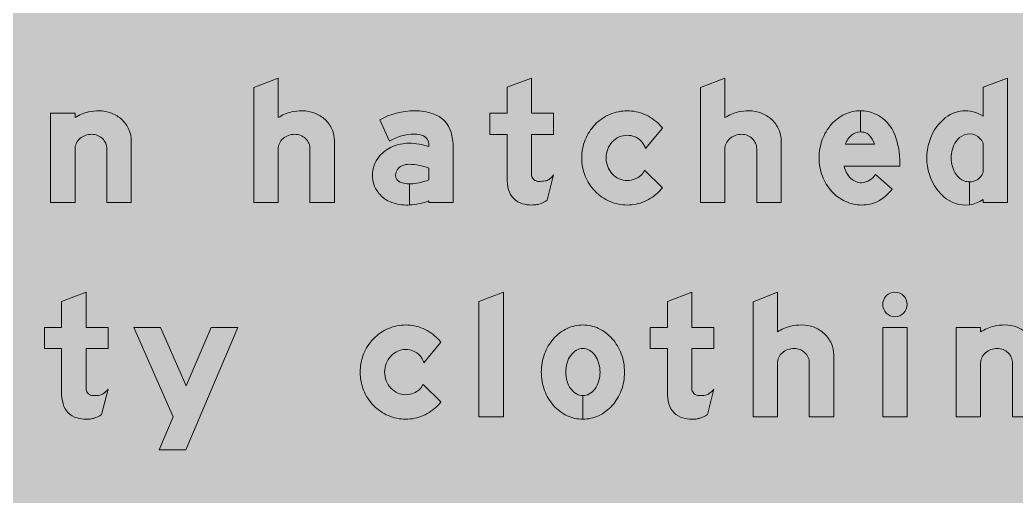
# Model space of a CAD drawing. Header units: millimetres. Extents: x 1969 to 2074, y 2991 to 3097.
# Drawn here: x 2010.91 to 2035.32, y 3004.66 to 3016.33 of the extents above; entities that cross this region are included whole.
import ezdxf

# ---------------------------------------------------------------- set-up
doc = ezdxf.new("R2010")
doc.units = ezdxf.units.MM
doc.layers.add('DIM', color=1, linetype='Continuous')
doc.layers.add('GSCOLORFILL', color=7, linetype='Continuous', lineweight=0)
doc.layers.add('GSOUTLINE', color=7, linetype='Continuous', lineweight=0)
doc.layers.get('GSOUTLINE').off()

# ---------------------------------------------------------------- blocks, each defined once
blk = doc.blocks.new('*U400')
at = {"layer": 'GSCOLORFILL', "true_color": 0xf5f5f5, "transparency": 33554687}
blk.add_hatch(color=7, dxfattribs=at).paths.add_polyline_path([(-950.000000000005, -1000), (950.0000000000041, -1000, 0.414213562373095), (1050.000000000004, -900), (1050.000000000004, 900, 0.414213562373095), (950.0000000000041, 1000), (-950.000000000005, 1000, 0.414213562373095), (-1050.000000000005, 900), (-1050.000000000005, -900.0000000000005, 0.414213562373095)])
blk = doc.blocks.new('*U95')
at = {"layer": 'GSCOLORFILL', "linetype": 'Continuous'}
h = blk.add_hatch(color=0, dxfattribs=at)
edge = h.paths.add_edge_path()
edge.add_line((92, 0), (132, 0))
edge.add_line((132, 0), (132, 100.8830320548367))
edge.add_arc((86.07534682756113, 100.8830320548367), 45.92465317243887, 0, 23.93171822373219)
edge.add_arc((82.82425516028829, 99.44019281717665), 49.48153131130479, 23.9317182237323, 46.97501240943514)
edge.add_arc((80.730439071099, 97.19681228199994), 52.55021540077338, 46.97501240943514, 68.86358468613743)
edge.add_arc((79.37453284269009, 93.68953779756492), 56.31046220243508, 68.86358468613724, 90)
edge.add_arc((79.37453284269016, 69.99478146240604), 80.00521853759396, 90.00000000000006, 102.6042796135857)
edge.add_arc((78.69265252470947, 78.028513876337), 72.02451076747664, 103.4695365311017, 122.4942570075609)
edge.add_line((40, 138.7772487758923), (40, 146))
edge.add_line((40, 146), (0, 146))
edge.add_line((0, 146), (0, 0))
edge.add_line((0, 0), (40, 0))
edge.add_line((40, 0), (40, 87.71753286589909))
edge.add_arc((60.83417894850335, 87.71753286589907), 20.83417894850335, 154.5282720028093, 180, ccw=False)
edge.add_arc((64.03048830144326, 86.19490705822675), 24.37462847220524, 131.0076349936261, 154.5282720028095, ccw=False)
edge.add_arc((66.09710507856303, 83.81817613339857), 27.52419269484106, 109.80736038530819, 131.0076349936261, ccw=False)
edge.add_arc((67.43949500252651, 80.09104704004271), 31.48569518587881, 89.99999999999989, 109.80736038530819, ccw=False)
edge.add_arc((67.43949500252654, 86.30962031839455), 25.26712190752697, 68.08082655396481, 90, ccw=False)
edge.add_arc((67.71532962649242, 86.9951175565081), 24.52820973193388, 45.82979570204179, 68.0808265539651, ccw=False)
edge.add_arc((68.14207601105291, 87.43440733147506), 23.91576546252974, 23.092845889367595, 45.82979570204168, ccw=False)
edge.add_arc((68.80608426861333, 87.7175328658991), 23.19391573138667, 0, 23.092845889368277, ccw=False)
edge.add_line((92, 87.7175328658991), (92, 0))
at = {"layer": 'GSCOLORFILL', "color": 0}
blk.add_lwpolyline([(92, 0), (132, 0), (132, 100.8830320548367, 0.1048030179721755), (128.0518361595565, 119.5122594239381, 0.1008855307406956), (116.5863575327339, 135.6139731601839, 0.09579836817007248), (99.67950495013713, 146.2116879931507, 0.09248737428302214), (79.37453284269009, 150, 0.05505205982243612), (61.91610325133973, 148.0719114650645, 0.0832022013956986), (40, 138.7772487758923), (40, 146), (0, 146), (0, 0), (40, 0), (40, 87.71753286589909, -0.1116012735434615), (42.02513207801013, 96.67759805996153, -0.102989975481698), (48.03684201390564, 104.5885415981205, -0.09276840372104511), (56.77029056251172, 109.7139617844638, -0.08664174293623028), (67.43949500252654, 111.5767422259215, -0.09593311806680128), (76.87166745856348, 109.7502169884754, -0.09739464939670303), (84.80639463560613, 104.5885415981205, -0.09953542793436854), (90.14148262972458, 96.81470296034922, -0.1011039461656413), (92, 87.7175328658991)], format="xyb", close=True, dxfattribs=at)
blk = doc.blocks.new('*U97')
at = {"layer": 'GSCOLORFILL', "linetype": 'Continuous'}
h = blk.add_hatch(color=0, dxfattribs=at)
edge = h.paths.add_edge_path()
edge.add_arc((82.82425516028829, 99.44019281717665), 49.48153131130479, 23.9317182237323, 46.97501240943514)
edge.add_arc((80.730439071099, 97.19681228199994), 52.55021540077338, 46.97501240943514, 68.86358468613743)
edge.add_arc((79.37453284269009, 93.68953779756492), 56.31046220243508, 68.86358468613724, 90)
edge.add_arc((79.37453284269013, 69.99478146240578), 80.00521853759422, 90.00000000000004, 102.6042796135857)
edge.add_arc((78.69265252470949, 78.02851387633709), 72.02451076747657, 103.4695365311018, 122.494257007561)
edge.add_line((40, 138.7772487758923), (40, 203.5))
edge.add_line((40, 203.5), (0, 188.061048935149))
edge.add_line((0, 188.061048935149), (0, 0))
edge.add_line((0, 0), (40, 0))
edge.add_line((40, 0), (40, 87.71753286589909))
edge.add_arc((60.83417894850335, 87.71753286589906), 20.83417894850335, 154.5282720028093, 179.9999999999999, ccw=False)
edge.add_arc((64.03048830144324, 86.19490705822675), 24.37462847220523, 131.0076349936261, 154.5282720028095, ccw=False)
edge.add_arc((66.09710507856305, 83.81817613339857), 27.52419269484106, 109.80736038530819, 131.0076349936261, ccw=False)
edge.add_arc((67.43949500252651, 80.09104704004268), 31.48569518587884, 89.99999999999989, 109.8073603853081, ccw=False)
edge.add_arc((67.43949500252654, 86.30962031839455), 25.26712190752697, 68.08082655396481, 90, ccw=False)
edge.add_arc((67.71532962649242, 86.9951175565081), 24.52820973193388, 45.82979570204179, 68.0808265539651, ccw=False)
edge.add_arc((68.14207601105291, 87.43440733147506), 23.91576546252974, 23.092845889367595, 45.82979570204168, ccw=False)
edge.add_arc((68.80608426861333, 87.7175328658991), 23.19391573138667, 0, 23.092845889368277, ccw=False)
edge.add_line((92, 87.7175328658991), (92, 0))
edge.add_line((92, 0), (132, 0))
edge.add_line((132, 0), (132, 100.8830320548367))
edge.add_arc((86.07534682756113, 100.8830320548367), 45.92465317243887, 0, 23.93171822373219)
at = {"layer": 'GSCOLORFILL', "color": 0}
blk.add_lwpolyline([(128.0518361595565, 119.5122594239381, 0.1008855307406956), (116.5863575327339, 135.6139731601839, 0.09579836817007248), (99.67950495013713, 146.2116879931507, 0.09248737428302214), (79.37453284269009, 150, 0.05505205982243612), (61.91610325133968, 148.0719114650645, 0.08320220139569849), (40, 138.7772487758923), (40, 203.5), (0, 188.061048935149), (0, 0), (40, 0), (40, 87.71753286589909, -0.1116012735434615), (42.02513207801013, 96.67759805996153, -0.1029899754816981), (48.03684201390564, 104.5885415981205, -0.0927684037210451), (56.77029056251172, 109.7139617844638, -0.0866417429362302), (67.43949500252654, 111.5767422259215, -0.09593311806680133), (76.87166745856348, 109.7502169884754, -0.09739464939670305), (84.80639463560613, 104.5885415981205, -0.09953542793436852), (90.14148262972458, 96.81470296034922, -0.1011039461656413), (92, 87.7175328658991), (92, 0), (132, 0), (132, 100.8830320548367, 0.1048030179721755)], format="xyb", close=True, dxfattribs=at)
blk = doc.blocks.new('*U98')
at = {"layer": 'GSCOLORFILL', "linetype": 'Continuous'}
blk.add_hatch(color=0, dxfattribs=at).paths.add_polyline_path([(91.99999999999989, 95.44033577145203), (91.99999999999989, 91.75569963669679, 0.08100507043754805), (59.91953844420409, 96.98738914505502, 0.1014742160753828), (32.92684469106193, 91.45226904517564, 0.1197283995981818), (11.16861765178227, 75.33308504889472, 0.1754854121989099), (0, 44.49098118164371, 0.162185951185596), (9.198205530711505, 16.87991725761773, 0.09962377950152626), (24.24940108183667, 3.435786395090417, 0.1178281433564822), (55.36485303884586, -4.000000000000028, 0.01259221290035344), (60.50437854736413, -3.870543474057882), (60.50437854736418, 30.44590424709844, -0.09643868278043381), (45.49812347970108, 33.36744272502021, -0.3055685730968929), (38, 44.49098118164358, -0.01000308247268235), (38.01449229959674, 45.21530038588774, -0.2881603305628229), (48.24719211376062, 60.13617985242543, -0.1118126494378583), (60.80315011960487, 62.49690242181767, -0.08137338335513948), (92, 56.34782538492402), (92, 36.91597781560395, -0.0720389147267735), (66.20162791964776, 30.85371626019864, -0.03568194688239786), (60.51437854736417, 30.44590549709844), (60.51437854736406, -3.870038894188326, 0.07931235260569526), (92, 2.799999999999983), (92, 0), (132, 0), (132, 90.24413145539907, 0.07131460927379192), (128.4502155484503, 115.0057552505379, 0.247093300969659), (99.29227802593027, 145.1204166717226, 0.07943033779107565), (68.76995305164318, 150.0000000000001, 0.130157360885894), (12.03366872579696, 134.9761925316005), (28.09152440947727, 100.3138559626782, -0.1407932063417405), (68.76995305164307, 112.0000000000001, -0.127608200101516), (83.66512167935822, 108.8781984363012, -0.2849461240288968)])
at = {"layer": 'GSCOLORFILL', "color": 0}
blk.add_lwpolyline([(55.3648530388453, -4.000000000000014, 0.01259221290035482), (60.50437854736413, -3.870543474057854), (60.50437854736418, 30.44590424709844, -0.09643868278043409), (45.49812347970104, 33.36744272502022, -0.3055685730968945), (38, 44.49098118164369, -0.0100030824726959), (38.01449229959678, 45.21530038588883, -0.2881603305628071), (48.24719211376072, 60.13617985242547, -0.1084920170889828), (60.42376644223515, 62.50839828890307, -0.08234480440022278), (92, 56.34782538492404), (92, 36.91597781560394, -0.0720389147267738), (66.20162791964765, 30.8537162601986, -0.03568194688239714), (60.51437854736417, 30.44590549709845), (60.51437854736406, -3.870038894188326, 0.07931235260569527), (92, 2.799999999999986), (92, 0), (132, 0), (132, 90.24413145539917, 0.0713146092737911), (128.4502155484504, 115.0057552505377, 0.2470933009696595), (99.29227802593039, 145.1204166717225, 0.07943033779107607), (68.76995305164314, 150.0000000000001, 0.1301573608858939), (12.03366872579696, 134.9761925316005), (28.09152440947727, 100.3138559626782, -0.1407932063417409), (68.7699530516432, 112.0000000000001, -0.1276082001015154), (83.66512167935826, 108.8781984363012, -0.2849461240288967), (91.99999999999989, 95.44033577145198), (91.99999999999989, 91.7556996366968, 0.0810050704375488), (59.91953844420379, 96.98738914505503, 0.1014742160753588), (32.92684469106766, 91.45226904517807, 0.1197283995982114), (11.16861765178197, 75.33308504889436, 0.1754854121989074), (0, 44.49098118164371, 0.1621859511855917), (9.19820553071105, 16.87991725761833, 0.0996237795015298), (24.24940108183662, 3.435786395090425, 0.1178281433564803)], format="xyb", close=True, dxfattribs=at)
blk = doc.blocks.new('*U99')
at = {"layer": 'GSCOLORFILL', "linetype": 'Continuous'}
h = blk.add_hatch(color=0, dxfattribs=at)
edge = h.paths.add_edge_path()
edge.add_line((68, 52.99999999999999), (68, 111.5))
edge.add_line((68, 111.5), (104, 111.5))
edge.add_line((104, 111.5), (104, 146))
edge.add_line((104, 146), (68, 146))
edge.add_line((68, 146), (68, 203.5))
edge.add_line((68, 203.5), (28, 188.3275862068966))
edge.add_line((28, 188.3275862068966), (28, 146))
edge.add_line((28, 146), (0, 146))
edge.add_line((0, 146), (0, 111.5))
edge.add_line((0, 111.5), (28, 111.5))
edge.add_line((28, 111.5), (28, 40.91222565779496))
edge.add_arc((105.6119728999063, 40.91222565779493), 77.61197289990635, 180, 194.8912891711784)
edge.add_arc((62.01507835894704, 29.31908607844212), 32.50000000000001, 194.8912891711785, 254.4117455588816)
edge.add_arc((67.99911414585435, 50.76846925067384), 54.76846925067381, 254.4117455588815, 269.9999999999999)
edge.add_arc((67.99911414585436, 74.87738403534384), 78.87738403534381, 269.9999999999999, 273.6750444684201)
edge.add_arc((70.97179565274702, 28.59536901200752), 32.50000000000014, 273.67504446842, 286.3959137774562)
edge.add_arc((66.71438502593762, 43.06461917661871), 47.58259744113641, 286.3959137774563, 304.2199766953885)
edge.add_line((93.47349185111375, 3.71930457419046), (104, 45.1230310198386))
edge.add_arc((77.67322203170404, 64.75520438853695), 32.84085061886464, 305.21886260935764, 323.28769341919633, ccw=False)
edge.add_arc((87.96206379437113, 50.18003077079084), 14.99999999999994, 279.6926749307471, 305.2188626093572, ccw=False)
edge.add_arc((79.85242513620081, 97.65991957089153), 63.16747948186632, 269.99999999999966, 279.6926749307471, ccw=False)
edge.add_arc((79.85242513620055, 46.53467689908869), 12.04223681006348, 227.9583906473345, 269.9999999999998, ccw=False)
edge.add_arc((79.48930534835361, 46.13198001821947), 11.50000000000001, 189.7433781117018, 227.9583906473347, ccw=False)
edge.add_arc((318.3927246100371, 53.0000000000004), 250.3927246100371, 180.0000000000001, 182.0173209917217, ccw=False)
at = {"layer": 'GSCOLORFILL', "color": 0}
blk.add_lwpolyline([(68, 52.99999999999999), (68, 111.5), (104, 111.5), (104, 146), (68, 146), (68, 203.5), (28, 188.3275862068966), (28, 146), (0, 146), (0, 111.5), (28, 111.5), (28, 40.91222565779496, 0.06506709937490147), (30.6065856351868, 20.96704532054943, 0.2657078142419267), (53.28160140167478, -1.985488351452229, 0.06812167302049194), (67.99911414585432, -3.999999999999972, 0.01603678109164125), (73.0549694018394, -3.837798997471623, 0.05556233446018888), (80.14566944413548, -2.582989502508358, 0.07792932807971858), (93.47349185111375, 3.71930457419046), (104, 45.1230310198386, -0.07900390527946087), (96.61258330922055, 37.92570450929414, -0.1118418647005845), (90.48751418498892, 35.39415574343697, -0.04231750593531342), (79.85242513620051, 34.49244008902522, -0.1855268428217181), (71.78809900688339, 37.59140504424383, -0.1683072020374533), (68.15518566276643, 44.18577063770942, -0.008802450680383007)], format="xyb", close=True, dxfattribs=at)
blk = doc.blocks.new('*U100')
at = {"layer": 'GSCOLORFILL', "linetype": 'Continuous'}
h = blk.add_hatch(color=0, dxfattribs=at)
edge = h.paths.add_edge_path()
edge.add_arc((74.39842670835138, 67.94425812326142), 71.9442581232614, 246.7952911568045, 270)
edge.add_arc((74.39842670835141, 67.94425812326111), 71.9442581232611, 270, 293.2047088431955)
edge.add_arc((73.34552743470468, 70.40029870193348), 74.6164729732556, 293.2047088431953, 315.9844521129027)
edge.add_arc((71.71142288721677, 71.97919230466164), 76.88874115303908, 315.9844521129027, 321.6376540076017)
edge.add_line((132, 24.25953193479904), (102.8356807511736, 52.79411722431384))
edge.add_arc((78.58940958848643, 63.95626867113757), 26.6922327694104, 289.3607422945651, 335.28027874857236, ccw=False)
edge.add_arc((74.39842670835078, 68.04095367498329), 32.04095367498329, 270, 294.01492164138637, ccw=False)
edge.add_arc((74.3984267083511, 68.04095367498184), 32.04095367498184, 245.9850783586131, 269.9999999999994, ccw=False)
edge.add_arc((75.47025379652406, 70.44663041745966), 34.67460017674323, 222.9132137607023, 245.9850783586127, ccw=False)
edge.add_arc((77.13712080100922, 71.99629534952314), 36.95054108377677, 201.0611490255526, 222.9132137607023, ccw=False)
edge.add_arc((79.74354300202111, 73), 39.74354300202111, 179.9999999999996, 201.0611490255528, ccw=False)
edge.add_arc((79.74354300202017, 72.99999999999993), 39.74354300202017, 158.9388509744457, 179.9999999999995, ccw=False)
edge.add_arc((77.1371208010085, 74.00370465047746), 36.95054108377581, 137.0867862392966, 158.9388509744469, ccw=False)
edge.add_arc((75.4702537965239, 75.55336958254045), 34.67460017674301, 114.01492164138611, 137.0867862392965, ccw=False)
edge.add_arc((74.39842670835114, 77.95904632501865), 32.04095367498135, 89.99999999999949, 114.0149216413862, ccw=False)
edge.add_arc((74.39842670835168, 77.95904632501848), 32.04095367498152, 68.213946170324, 90.00000000000051, ccw=False)
edge.add_arc((75.2353722319962, 79.54549613712138), 30.25777501331029, 16.64454261047598, 68.57064340855561, ccw=False)
edge.add_line((104.225352112676, 88.2123303500209), (132, 121.7404680652009))
edge.add_arc((71.7114228872158, 74.02080769533802), 76.88874115303999, 38.36234599239801, 44.01554788709704)
edge.add_arc((73.3455274347047, 75.59970129806655), 74.61647297325553, 44.01554788709731, 66.79529115680464)
edge.add_arc((74.39842670835141, 78.05574187673945), 71.94425812326055, 66.79529115680423, 89.99999999999997)
edge.add_arc((74.39842670835135, 78.05574187673885), 71.94425812326115, 89.99999999999993, 113.2047088431955)
edge.add_arc((75.45132598199858, 75.5997012980661), 74.61647297325621, 113.2047088431955, 135.9844521129026)
edge.add_arc((77.0854305294824, 74.02080769534196), 76.88874115303395, 135.9844521129026, 158.1877907261089)
edge.add_arc((79.63605542386927, 73), 79.63605542386927, 158.1877907261088, 180)
edge.add_arc((79.63605542386944, 72.99999999999991), 79.63605542386944, 179.9999999999999, 201.812209273891)
edge.add_arc((77.08543052948258, 71.97919230465828), 76.88874115303425, 201.8122092738912, 224.0155478870973)
edge.add_arc((75.45132598199851, 70.40029870193383), 74.6164729732561, 224.0155478870973, 246.7952911568045)
at = {"layer": 'GSCOLORFILL', "color": 0}
blk.add_lwpolyline([(46.05113377971202, 1.820077519458266, 0.1015970540555592), (74.3984267083514, -3.999999999999986, 0.1015970540555594), (102.7457196369907, 1.820077519458266, 0.09972400303016617), (127.0060587434371, 18.55277784863583, 0.02467175061756016), (132, 24.25953193479904), (102.8356807511736, 52.79411722431384, -0.2030867045242404), (87.4382792689608, 38.77348098600692, -0.1051700629001875), (74.39842670835077, 36, -0.1051700629001875), (61.35857414774136, 38.77348098600693, -0.1010114630611207), (50.07506592072735, 46.83704909609799, -0.0956376145263361), (42.65497097108789, 58.71759701381524, -0.0921561639938165), (40, 73.00000000000031, -0.09215616399381873), (42.6549709710882, 87.28240298618533, -0.09563761452633868), (50.07506592072784, 99.16295090390248, -0.1010114630611211), (61.35857414774199, 107.2265190139933, -0.1051700629001887), (74.3984267083514, 110, -0.09534696116052017), (86.2901647294521, 107.7115131007301, -0.2305285838817899), (104.225352112676, 88.2123303500209), (132, 121.7404680652009, 0.02467175061756002), (127.0060587434371, 127.4472221513641, 0.09972400303016603), (102.7457196369908, 144.1799224805417, 0.1015970540555602), (74.39842670835145, 150, 0.1015970540555593), (46.05113377971213, 144.1799224805418, 0.09972400303016526), (21.79079467326582, 127.4472221513642, 0.09718458305680867), (5.701410373911017, 102.5900250897201, 0.0954621245810243), (0, 73.00000000000004, 0.09546212458102418), (5.70141037391096, 43.40997491027998, 0.09718458305680822), (21.79079467326576, 18.55277784863583, 0.09972400303016526)], format="xyb", close=True, dxfattribs=at)
blk = doc.blocks.new('*U101')
at = {"layer": 'GSCOLORFILL', "linetype": 'Continuous'}
h = blk.add_hatch(color=0, dxfattribs=at)
edge = h.paths.add_edge_path()
edge.add_arc((82.82425516028829, 99.44019281717665), 49.48153131130479, 23.9317182237323, 46.97501240943514)
edge.add_arc((80.730439071099, 97.19681228199994), 52.55021540077338, 46.97501240943514, 68.86358468613743)
edge.add_arc((79.37453284269009, 93.68953779756492), 56.31046220243508, 68.86358468613724, 90)
edge.add_arc((79.37453284269013, 69.99478146240578), 80.00521853759422, 90.00000000000004, 102.6042796135857)
edge.add_arc((78.69265252470949, 78.02851387633709), 72.02451076747657, 103.4695365311018, 122.494257007561)
edge.add_line((40, 138.7772487758923), (40, 203.5))
edge.add_line((40, 203.5), (0, 188.061048935149))
edge.add_line((0, 188.061048935149), (0, 0))
edge.add_line((0, 0), (40, 0))
edge.add_line((40, 0), (40, 87.71753286589909))
edge.add_arc((60.83417894850335, 87.71753286589906), 20.83417894850335, 154.5282720028093, 179.9999999999999, ccw=False)
edge.add_arc((64.03048830144324, 86.19490705822675), 24.37462847220523, 131.0076349936261, 154.5282720028095, ccw=False)
edge.add_arc((66.09710507856305, 83.81817613339857), 27.52419269484106, 109.80736038530819, 131.0076349936261, ccw=False)
edge.add_arc((67.43949500252651, 80.09104704004268), 31.48569518587884, 89.99999999999989, 109.8073603853081, ccw=False)
edge.add_arc((67.43949500252654, 86.30962031839455), 25.26712190752697, 68.08082655396481, 90, ccw=False)
edge.add_arc((67.71532962649242, 86.9951175565081), 24.52820973193388, 45.82979570204179, 68.0808265539651, ccw=False)
edge.add_arc((68.14207601105291, 87.43440733147506), 23.91576546252974, 23.092845889367595, 45.82979570204168, ccw=False)
edge.add_arc((68.80608426861333, 87.7175328658991), 23.19391573138667, 0, 23.092845889368277, ccw=False)
edge.add_line((92, 87.7175328658991), (92, 0))
edge.add_line((92, 0), (132, 0))
edge.add_line((132, 0), (132, 100.8830320548367))
edge.add_arc((86.07534682756113, 100.8830320548367), 45.92465317243887, 0, 23.93171822373219)
at = {"layer": 'GSCOLORFILL', "color": 0}
blk.add_lwpolyline([(128.0518361595565, 119.5122594239381, 0.1008855307406956), (116.5863575327339, 135.6139731601839, 0.09579836817007248), (99.67950495013713, 146.2116879931507, 0.09248737428302214), (79.37453284269009, 150, 0.05505205982243612), (61.91610325133968, 148.0719114650645, 0.08320220139569849), (40, 138.7772487758923), (40, 203.5), (0, 188.061048935149), (0, 0), (40, 0), (40, 87.71753286589909, -0.1116012735434615), (42.02513207801013, 96.67759805996153, -0.1029899754816981), (48.03684201390564, 104.5885415981205, -0.0927684037210451), (56.77029056251172, 109.7139617844638, -0.0866417429362302), (67.43949500252654, 111.5767422259215, -0.09593311806680133), (76.87166745856348, 109.7502169884754, -0.09739464939670305), (84.80639463560613, 104.5885415981205, -0.09953542793436852), (90.14148262972458, 96.81470296034922, -0.1011039461656413), (92, 87.7175328658991), (92, 0), (132, 0), (132, 100.8830320548367, 0.1048030179721755)], format="xyb", close=True, dxfattribs=at)
blk = doc.blocks.new('*U102')
at = {"layer": 'GSCOLORFILL', "linetype": 'Continuous'}
h = blk.add_hatch(color=0, dxfattribs=at)
edge = h.paths.add_edge_path()
edge.add_arc((69.51094197863642, 58.93000642673971), 62.9300064267397, 245.3524198280531, 269.9999999999999, ccw=False)
edge.add_arc((72.63933568098416, 65.74804630435064), 70.43150727187609, 222.073813879283, 245.3524198280533, ccw=False)
edge.add_arc((77.51231266798086, 70.14707514339402), 76.99636518675396, 200.5021246928769, 222.0738138792829, ccw=False)
edge.add_arc((85.14194428798147, 73.00000000000018), 85.14194428798149, 180.0000037301732, 200.5021246928769, ccw=False)
edge.add_arc((87.76867725509986, 72.99998880735697), 87.76867725509987, 160.0694722126277, 179.9999963119301, ccw=False)
edge.add_arc((77.81888288118054, 76.60776129168887), 77.18499026133541, 138.8014776948188, 160.0694722126275, ccw=False)
edge.add_arc((71.47230434682477, 82.1634816811312), 68.75023548491123, 115.32243421330139, 138.8014776948188, ccw=False)
edge.add_arc((67.40488682021514, 90.7594570579587), 59.24052055675507, 90.00000000000011, 115.3224342133012, ccw=False)
edge.add_line((67.4048868202151, 149.9999776147138), (67.40488682021504, 115.5))
edge.add_arc((67.40488682021505, 92.3147617089057), 23.18523829109428, 90.00000000000004, 129.2085956193348)
edge.add_arc((73.06702104089976, 86.30983722453084), 31.42300914462551, 130.2868481129732, 163.077719365007)
edge.add_line((43.00461354202127, 95.45626598523268), (90.38549341939148, 95.45626598523268))
edge.add_arc((52.74761479171672, 83.17935105482259), 39.58955099265591, 18.06555415785629, 43.33061273274367)
edge.add_arc((70.63420727500568, 100.0528755045983), 14.99999999999996, 43.3306127327434, 74.23414554342109)
edge.add_arc((67.40488682021513, 88.6146850335641), 26.88531496643589, 74.23414554342149, 89.97868881919163)
edge.add_line((67.41488682021509, 115.4999981402486), (67.41488682021509, 149.9999767706969))
edge.add_arc((67.40488682021511, 90.75945705795863), 59.24052055675513, 66.24132462757171, 89.99032827881211, ccw=False)
edge.add_arc((65.90311263088859, 88.40713072376718), 61.99999999999999, 19.990107920803098, 65.8469214734098, ccw=False)
edge.add_arc((2.000000000000043, 65.16079346208295), 130, 0, 19.990107920803098, ccw=False)
edge.add_line((132, 65.16079346208295), (132, 59.45626598523268))
edge.add_line((132, 59.45626598523268), (40.72380685113512, 59.45626598523268))
edge.add_arc((79.1502063285293, 67.93769328603152), 39.35127425960962, 192.446693405701, 226.289291064396)
edge.add_arc((69.85773911993658, 58.38709549362954), 26.02674593399157, 226.5475580031422, 269.2365315043568)
edge.add_arc((67.56222244513611, 60.99956596297852), 28.70313368140413, 273.8929323668316, 328.2837947233499)
edge.add_line((91.97890056262634, 45.90997641125676), (119.3616618950978, 21.66751851973623))
edge.add_arc((60.72839463861946, 67.6041252104245), 74.48511168968331, 302.59103158947534, 321.9228496470552, ccw=False)
edge.add_arc((71.2238339754233, 51.18720312719249), 54.99999999999982, 282.4742802128862, 302.59103158947516, ccw=False)
edge.add_arc((69.51094197863644, 58.93000642673961), 62.9300064267396, 269.9999999999999, 282.47428021288624, ccw=False)
at = {"layer": 'GSCOLORFILL', "color": 0}
blk.add_lwpolyline([(69.51094197863631, -3.999999999999993, -0.1079619072312502), (43.2668823086612, 1.733546388479652, -0.1019228298705658), (20.35928353887792, 18.55277784863587, -0.09440319960942407), (5.392958702656699, 43.17970531249913, -0.08969677617579692), (1.70530256582424e-13, 72.99999445693578, -0.08718320545468168), (5.256761353426839, 102.9186191460794, -0.09306643867387995), (19.74243426452929, 127.4472030443272, -0.1028065678962481), (42.06701566231183, 144.3078609652724, -0.1109417910759313), (67.4048868202151, 149.9999776147138), (67.40488682021504, 115.5, 0.1727686174700961), (52.74844151225409, 110.2798357568904, 0.1440615427713923), (43.00461354202127, 95.45626598523268), (90.38549341939148, 95.45626598523268, 0.1106883683500328), (81.54530066298446, 110.3459819880077, 0.1356653380362669), (74.70980871751306, 114.4885768343512, 0.06880680822069957), (67.41488682021509, 115.4999981402486), (67.41488682021509, 149.9999767706969, -0.1039970857664943), (91.27202029761679, 144.9793723604305, -0.2028017523414576), (124.1677153237576, 109.6023205800086, -0.0874451709761443), (132, 65.16079346208295), (132, 59.45626598523268), (40.72380685113512, 59.45626598523268, 0.1487489359934952), (51.95778614312979, 39.49309678132271, 0.1884502669332367), (69.51094197863688, 32.36266013653999, 0.241883257341195), (91.97890056262634, 45.90997641125676), (119.3616618950978, 21.66751851973623, -0.08455159468045045), (100.8489740678881, 4.847683551545018, -0.08800200969828328), (83.10390755337193, -2.514415580091438, -0.05448312901681575)], format="xyb", close=True, dxfattribs=at)
blk = doc.blocks.new('*U103')
at = {"layer": 'GSCOLORFILL', "linetype": 'Continuous'}
h = blk.add_hatch(color=0, dxfattribs=at)
edge = h.paths.add_edge_path()
edge.add_line((92, 96.96907101081622), (92, 49.03092898918378))
edge.add_arc((69.65954803735127, 57.80043331409206), 24.00000000000001, 270.0238732421544, 338.5680439191349, ccw=False)
edge.add_line((69.6695480373512, 33.80043539742547), (69.6695480373512, -3.57318976987704))
edge.add_arc((62.99742505622347, 48.36448062052222), 52.36448062052224, 277.3203537392903, 303.6322088503093)
edge.add_line((92, 4.765289374724155), (92, 0))
edge.add_line((92, 0), (132, 0))
edge.add_line((132, 0), (132, 203.5))
edge.add_line((132, 203.5), (92, 188.7596153846154))
edge.add_line((92, 188.7596153846154), (92, 141.2347106252759))
edge.add_arc((62.99742505622353, 97.6355193794779), 52.36448062052211, 56.36779114969068, 133.0636710014204)
edge.add_arc((68.29529853806523, 87.61571220766096), 63.3720325765252, 130.3765255821875, 144.5892179022557)
edge.add_arc((87.48206437580474, 73), 87.48206437580474, 144.0687898610061, 180)
edge.add_arc((87.48206437580473, 72.99999999999997), 87.48206437580473, 180, 215.9312101389938)
edge.add_arc((68.29529853806545, 58.38428779233926), 63.37203257652553, 215.4107820977443, 229.6234744178125)
edge.add_arc((62.99742505622352, 48.36448062052209), 52.3644806205221, 226.9363289985796, 277.3093222334739)
edge.add_line((69.65954803735121, -3.574473431724336), (69.65954803735121, 33.80043331409206))
edge.add_arc((69.65954803735119, 57.80043331409208), 24.00000000000002, 249.13242741701941, 270.00000000000006, ccw=False)
edge.add_arc((71.08438489733487, 61.53805821801583), 27.99999999999992, 213.8535021597675, 249.1324274170192, ccw=False)
edge.add_arc((86.19322017684695, 71.67298584493244), 46.19323120026412, 178.3538113664249, 213.8535021597676, ccw=False)
edge.add_arc((86.19322017684709, 74.32701415506753), 46.19323120026426, 146.1464978402324, 181.6461886335751, ccw=False)
edge.add_arc((71.08438489733487, 84.46194178198414), 27.99999999999995, 110.86757258298081, 146.1464978402324, ccw=False)
edge.add_arc((69.65954803735126, 88.19956668590795), 24.00000000000001, 21.43195608086512, 110.86757258298081, ccw=False)
at = {"layer": 'GSCOLORFILL', "color": 0}
blk.add_lwpolyline([(92, 96.96907101081622), (92, 49.03092898918378, -0.3083289023896003), (69.6695480373512, 33.80043539742547), (69.6695480373512, -3.57318976987704, 0.1153142115089265), (92, 4.765289374724155), (92, 0), (132, 0), (132, 203.5), (92, 188.7596153846154), (92, 141.2347106252759, 0.3477275210567035), (27.24239900127043, 135.8927663069119, 0.06209419030842189), (16.64590247195287, 124.3356577262212, 0.1580767730378781), (0, 73.00000000000001, 0.1580767730378781), (16.64590247195284, 21.66434227377887, 0.06209419030842189), (27.24239900127046, 10.10723369308803, 0.2234027591822654), (69.65954803735121, -3.574473431724336), (69.65954803735121, 33.80043331409206, -0.09130442022594425), (61.11052687744933, 35.37468389054881, -0.1551608275100343), (47.83137485367672, 45.94006078534746, -0.1561474372907179), (40.01905378314467, 72.99999999999999, -0.1561474372907176), (47.83137485367672, 100.0599392146526, -0.1551608275100339), (61.11052687744933, 110.6253161094512, -0.4113313956635872)], format="xyb", close=True, dxfattribs=at)
blk = doc.blocks.new('*U82')
at = {"layer": 'GSOUTLINE', "color": 28, "true_color": 0x0a0a0a}
for name, p, xscale, yscale, zscale in [('*U97', (712.8000000000002, 3.747419205390901e-15), 0.3, 0.3, 0.3), ('*U99', (828.6000000000003, 3.747419205390901e-15), 0.2999999999999997, 0.2999999999999997, 0.2999999999999997), ('*U101', (931.8000000000002, 3.747419205390901e-15), 0.3, 0.3, 0.3), ('*U103', (1042.8, 3.747419205390901e-15), 0.3, 0.3, 0.3), ('*U95', (613.2000000000002, 2.277843046414077e-15), 0.3, 0.3, 0.3), ('*U98', (771.0000000000002, 3.747419205390901e-15), 0.3, 0.3, 0.3), ('*U100', (873.6000000000004, 3.747419205390901e-15), 0.3, 0.3, 0.3), ('*U102', (990, 3.747419205390901e-15), 0.2999999999999995, 0.2999999999999995, 0.2999999999999995)]:
    blk.add_blockref(name, p, dxfattribs=dict(at, xscale=xscale, yscale=yscale, zscale=zscale))
blk = doc.blocks.new('*U78')
at = {"layer": 'GSOUTLINE'}
blk.add_blockref('*U82', (149, 0), dxfattribs=at)
blk = doc.blocks.new('*U129')
at = {"layer": 'GSCOLORFILL', "linetype": 'Continuous'}
h = blk.add_hatch(color=0, dxfattribs=at)
edge = h.paths.add_edge_path()
edge.add_line((68, 52.99999999999999), (68, 111.5))
edge.add_line((68, 111.5), (104, 111.5))
edge.add_line((104, 111.5), (104, 146))
edge.add_line((104, 146), (68, 146))
edge.add_line((68, 146), (68, 203.5))
edge.add_line((68, 203.5), (28, 188.3275862068966))
edge.add_line((28, 188.3275862068966), (28, 146))
edge.add_line((28, 146), (0, 146))
edge.add_line((0, 146), (0, 111.5))
edge.add_line((0, 111.5), (28, 111.5))
edge.add_line((28, 111.5), (28, 40.91222565779496))
edge.add_arc((105.6119728999063, 40.91222565779493), 77.61197289990635, 180, 194.8912891711784)
edge.add_arc((62.01507835894704, 29.31908607844212), 32.50000000000001, 194.8912891711785, 254.4117455588816)
edge.add_arc((67.99911414585435, 50.76846925067384), 54.76846925067381, 254.4117455588815, 269.9999999999999)
edge.add_arc((67.99911414585436, 74.87738403534384), 78.87738403534381, 269.9999999999999, 273.6750444684201)
edge.add_arc((70.97179565274702, 28.59536901200752), 32.50000000000014, 273.67504446842, 286.3959137774562)
edge.add_arc((66.71438502593762, 43.06461917661871), 47.58259744113641, 286.3959137774563, 304.2199766953885)
edge.add_line((93.47349185111375, 3.71930457419046), (104, 45.1230310198386))
edge.add_arc((77.67322203170404, 64.75520438853695), 32.84085061886464, 305.21886260935764, 323.28769341919633, ccw=False)
edge.add_arc((87.96206379437113, 50.18003077079084), 14.99999999999994, 279.6926749307471, 305.2188626093572, ccw=False)
edge.add_arc((79.85242513620081, 97.65991957089153), 63.16747948186632, 269.99999999999966, 279.6926749307471, ccw=False)
edge.add_arc((79.85242513620055, 46.53467689908869), 12.04223681006348, 227.9583906473345, 269.9999999999998, ccw=False)
edge.add_arc((79.48930534835361, 46.13198001821947), 11.50000000000001, 189.7433781117018, 227.9583906473347, ccw=False)
edge.add_arc((318.3927246100371, 53.0000000000004), 250.3927246100371, 180.0000000000001, 182.0173209917217, ccw=False)
at = {"layer": 'GSCOLORFILL', "color": 0}
blk.add_lwpolyline([(68, 52.99999999999999), (68, 111.5), (104, 111.5), (104, 146), (68, 146), (68, 203.5), (28, 188.3275862068966), (28, 146), (0, 146), (0, 111.5), (28, 111.5), (28, 40.91222565779496, 0.06506709937490147), (30.6065856351868, 20.96704532054943, 0.2657078142419267), (53.28160140167478, -1.985488351452229, 0.06812167302049194), (67.99911414585432, -3.999999999999972, 0.01603678109164125), (73.0549694018394, -3.837798997471623, 0.05556233446018888), (80.14566944413548, -2.582989502508358, 0.07792932807971858), (93.47349185111375, 3.71930457419046), (104, 45.1230310198386, -0.07900390527946087), (96.61258330922055, 37.92570450929414, -0.1118418647005845), (90.48751418498892, 35.39415574343697, -0.04231750593531342), (79.85242513620051, 34.49244008902522, -0.1855268428217181), (71.78809900688339, 37.59140504424383, -0.1683072020374533), (68.15518566276643, 44.18577063770942, -0.008802450680383007)], format="xyb", close=True, dxfattribs=at)
blk = doc.blocks.new('*U130')
at = {"layer": 'GSCOLORFILL', "linetype": 'Continuous'}
blk.add_hatch(color=0, dxfattribs=at).paths.add_polyline_path([(43.7281398157086, 146), (85.93029492603529, 50.45393541232179), (126.5373723757986, 146), (170, 146), (85, -54.00000000000003), (41.53737237579853, -54.00000000000003), (64.48737237579854, 9.200074226387237e-15), (0, 146)])
at = {"layer": 'GSCOLORFILL', "color": 0}
blk.add_lwpolyline([(43.7281398157086, 146), (85.93029492603529, 50.45393541232179), (126.5373723757986, 146), (170, 146), (85, -54.00000000000003), (41.53737237579853, -54.00000000000003), (64.48737237579854, 9.200074226387237e-15), (0, 146)], close=True, dxfattribs=at)
blk = doc.blocks.new('*U132')
at = {"layer": 'GSCOLORFILL', "linetype": 'Continuous'}
h = blk.add_hatch(color=0, dxfattribs=at)
edge = h.paths.add_edge_path()
edge.add_arc((74.39842670835138, 67.94425812326142), 71.9442581232614, 246.7952911568045, 270)
edge.add_arc((74.39842670835141, 67.94425812326111), 71.9442581232611, 270, 293.2047088431955)
edge.add_arc((73.34552743470468, 70.40029870193348), 74.6164729732556, 293.2047088431953, 315.9844521129027)
edge.add_arc((71.71142288721677, 71.97919230466164), 76.88874115303908, 315.9844521129027, 321.6376540076017)
edge.add_line((132, 24.25953193479904), (102.8356807511736, 52.79411722431384))
edge.add_arc((78.58940958848643, 63.95626867113757), 26.6922327694104, 289.3607422945651, 335.28027874857236, ccw=False)
edge.add_arc((74.39842670835078, 68.04095367498329), 32.04095367498329, 270, 294.01492164138637, ccw=False)
edge.add_arc((74.3984267083511, 68.04095367498184), 32.04095367498184, 245.9850783586131, 269.9999999999994, ccw=False)
edge.add_arc((75.47025379652406, 70.44663041745966), 34.67460017674323, 222.9132137607023, 245.9850783586127, ccw=False)
edge.add_arc((77.13712080100922, 71.99629534952314), 36.95054108377677, 201.0611490255526, 222.9132137607023, ccw=False)
edge.add_arc((79.74354300202111, 73), 39.74354300202111, 179.9999999999996, 201.0611490255528, ccw=False)
edge.add_arc((79.74354300202017, 72.99999999999993), 39.74354300202017, 158.9388509744457, 179.9999999999995, ccw=False)
edge.add_arc((77.1371208010085, 74.00370465047746), 36.95054108377581, 137.0867862392966, 158.9388509744469, ccw=False)
edge.add_arc((75.4702537965239, 75.55336958254045), 34.67460017674301, 114.01492164138611, 137.0867862392965, ccw=False)
edge.add_arc((74.39842670835114, 77.95904632501865), 32.04095367498135, 89.99999999999949, 114.0149216413862, ccw=False)
edge.add_arc((74.39842670835168, 77.95904632501848), 32.04095367498152, 68.213946170324, 90.00000000000051, ccw=False)
edge.add_arc((75.2353722319962, 79.54549613712138), 30.25777501331029, 16.64454261047598, 68.57064340855561, ccw=False)
edge.add_line((104.225352112676, 88.2123303500209), (132, 121.7404680652009))
edge.add_arc((71.7114228872158, 74.02080769533802), 76.88874115303999, 38.36234599239801, 44.01554788709704)
edge.add_arc((73.3455274347047, 75.59970129806655), 74.61647297325553, 44.01554788709731, 66.79529115680464)
edge.add_arc((74.39842670835141, 78.05574187673945), 71.94425812326055, 66.79529115680423, 89.99999999999997)
edge.add_arc((74.39842670835135, 78.05574187673885), 71.94425812326115, 89.99999999999993, 113.2047088431955)
edge.add_arc((75.45132598199858, 75.5997012980661), 74.61647297325621, 113.2047088431955, 135.9844521129026)
edge.add_arc((77.0854305294824, 74.02080769534196), 76.88874115303395, 135.9844521129026, 158.1877907261089)
edge.add_arc((79.63605542386927, 73), 79.63605542386927, 158.1877907261088, 180)
edge.add_arc((79.63605542386944, 72.99999999999991), 79.63605542386944, 179.9999999999999, 201.812209273891)
edge.add_arc((77.08543052948258, 71.97919230465828), 76.88874115303425, 201.8122092738912, 224.0155478870973)
edge.add_arc((75.45132598199851, 70.40029870193383), 74.6164729732561, 224.0155478870973, 246.7952911568045)
at = {"layer": 'GSCOLORFILL', "color": 0}
blk.add_lwpolyline([(46.05113377971202, 1.820077519458266, 0.1015970540555592), (74.3984267083514, -3.999999999999986, 0.1015970540555594), (102.7457196369907, 1.820077519458266, 0.09972400303016617), (127.0060587434371, 18.55277784863583, 0.02467175061756016), (132, 24.25953193479904), (102.8356807511736, 52.79411722431384, -0.2030867045242404), (87.4382792689608, 38.77348098600692, -0.1051700629001875), (74.39842670835077, 36, -0.1051700629001875), (61.35857414774136, 38.77348098600693, -0.1010114630611207), (50.07506592072735, 46.83704909609799, -0.0956376145263361), (42.65497097108789, 58.71759701381524, -0.0921561639938165), (40, 73.00000000000031, -0.09215616399381873), (42.6549709710882, 87.28240298618533, -0.09563761452633868), (50.07506592072784, 99.16295090390248, -0.1010114630611211), (61.35857414774199, 107.2265190139933, -0.1051700629001887), (74.3984267083514, 110, -0.09534696116052017), (86.2901647294521, 107.7115131007301, -0.2305285838817899), (104.225352112676, 88.2123303500209), (132, 121.7404680652009, 0.02467175061756002), (127.0060587434371, 127.4472221513641, 0.09972400303016603), (102.7457196369908, 144.1799224805417, 0.1015970540555602), (74.39842670835145, 150, 0.1015970540555593), (46.05113377971213, 144.1799224805418, 0.09972400303016526), (21.79079467326582, 127.4472221513642, 0.09718458305680867), (5.701410373911017, 102.5900250897201, 0.0954621245810243), (0, 73.00000000000004, 0.09546212458102418), (5.70141037391096, 43.40997491027998, 0.09718458305680822), (21.79079467326576, 18.55277784863583, 0.09972400303016526)], format="xyb", close=True, dxfattribs=at)
blk = doc.blocks.new('*U133')
at = {"layer": 'GSCOLORFILL', "linetype": 'Continuous'}
blk.add_hatch(color=0, dxfattribs=at).paths.add_polyline_path([(40, 0), (40, 203.5), (0, 188.3275862068966), (0, 0)])
at = {"layer": 'GSCOLORFILL', "color": 0}
blk.add_lwpolyline([(40, 0), (40, 203.5), (0, 188.3275862068966), (0, 0)], close=True, dxfattribs=at)
blk = doc.blocks.new('*U134')
at = {"layer": 'GSCOLORFILL', "linetype": 'Continuous'}
h = blk.add_hatch(color=0, dxfattribs=at)
edge = h.paths.add_edge_path()
edge.add_arc((67.99999999999999, 89.72883664457302), 60.27116335542698, 64.87173449942168, 90, ccw=False)
edge.add_arc((64.2009016893978, 81.62903460165589), 69.21766776262787, 41.448266645179615, 64.87173449942162, ccw=False)
edge.add_arc((58.27593586708555, 76.39659725208122), 77.12232592176368, 20.09246863402842, 41.44826664517967, ccw=False)
edge.add_arc((48.99051588626324, 72.99999999999991), 87.00948411373676, 1.1368683772161603e-13, 20.09246863402808, ccw=False)
edge.add_arc((48.99051588626409, 73.00000000000011), 87.00948411373591, 339.90753136597175, 359.9999999999999, ccw=False)
edge.add_arc((58.27593586708593, 69.60340274791824), 77.12232592176306, 318.5517333548204, 339.90753136597186, ccw=False)
edge.add_arc((64.20090168939792, 64.370965398344), 69.21766776262774, 295.1282655005783, 318.55173335482044, ccw=False)
edge.add_arc((68.00000000000003, 56.27116335542705), 60.27116335542705, 270.00950633380637, 295.1282655005783, ccw=False)
edge.add_line((68.00999999999993, -3.999999170415876), (68.00999999999993, 34.50000242127832))
edge.add_arc((68, 55.15025015935103), 20.65025015935102, 270.0277458051646, 299.6634012086504)
edge.add_arc((63.11394116214115, 63.72915162328681), 30.52299655004384, 299.6634012086504, 323.9726266148963)
edge.add_arc((55.40525305477216, 69.33547024682802), 40.05476872762745, 323.9726266148962, 343.2352704047485)
edge.add_arc((43.24068658875845, 72.9999999999999), 52.75931341124155, 343.235270404749, 360.0000000000001)
edge.add_arc((43.2406865887586, 73.00000000000003), 52.7593134112414, 359.9999999999999, 376.764729595251)
edge.add_arc((55.40525305477208, 76.66452975317203), 40.05476872762748, 16.7647295952512, 36.02737338510367)
edge.add_arc((63.11394116214135, 82.27084837671342), 30.52299655004354, 36.02737338510353, 60.33659879134957)
edge.add_arc((67.99999999999999, 90.84974984064904), 20.65025015935096, 60.33659879134934, 89.99999999999997)
edge.add_arc((68.00000000000001, 90.84974984064873), 20.65025015935127, 90.00000000000004, 119.6634012086502)
edge.add_arc((72.886058837859, 82.27084837671316), 30.52299655004397, 119.6634012086507, 143.9726266148965)
edge.add_arc((80.59474694522761, 76.66452975317218), 40.05476872762715, 143.9726266148963, 163.2352704047487)
edge.add_arc((92.75931341124138, 73), 52.75931341124138, 163.2352704047489, 180)
edge.add_arc((92.75931341124134, 72.99999999999999), 52.75931341124134, 180, 196.7647295952511)
edge.add_arc((80.59474694522788, 69.3354702468279), 40.05476872762743, 196.7647295952512, 216.0273733851036)
edge.add_arc((72.88605883785885, 63.72915162328677), 30.52299655004382, 216.0273733851036, 240.3365987913494)
edge.add_arc((68, 55.15025015935109), 20.65025015935109, 240.3365987913496, 270)
edge.add_line((68, 34.5), (67.99999999999994, -3.999999999999986))
edge.add_arc((67.99999999999994, 56.27116335542706), 60.27116335542704, 244.87173449942162, 270, ccw=False)
edge.add_arc((71.79909831060229, 64.37096539834434), 69.21766776262814, 221.4482666451796, 244.87173449942162, ccw=False)
edge.add_arc((77.724064132914, 69.60340274791828), 77.12232592176305, 200.0924686340281, 221.4482666451796, ccw=False)
edge.add_arc((87.00948411373618, 73.00000000000006), 87.00948411373618, 180, 200.0924686340281, ccw=False)
edge.add_arc((87.0094841137362, 73), 87.0094841137362, 159.9075313659718, 180, ccw=False)
edge.add_arc((77.72406413291392, 76.39659725208179), 77.12232592176298, 138.5517333548204, 159.9075313659718, ccw=False)
edge.add_arc((71.79909831060222, 81.62903460165569), 69.21766776262808, 115.12826550057841, 138.5517333548203, ccw=False)
edge.add_arc((68, 89.7288366445728), 60.27116335542721, 90, 115.12826550057821, ccw=False)
at = {"layer": 'GSCOLORFILL', "color": 0}
blk.add_lwpolyline([(68, 150, -0.1100842229774427), (93.59391517175465, 144.2959021548017, -0.1025615166109279), (116.0832611206852, 127.4472221513641, -0.09345288578283342), (130.7045520758158, 102.8909119190282, -0.08789523670016074), (136, 72.99999999999997, -0.08789523670016139), (130.7045520758157, 43.10908808097187, -0.09345288578283431), (116.0832611206852, 18.5527778486358, -0.1025615166109281), (93.59391517175465, 1.704097845198248, -0.1100422412956773), (68.00999999999993, -3.999999170415876), (68.00999999999993, 34.50000242127832, 0.1300355272368671), (78.21988546066683, 37.20626027932079, 0.1064685849763634), (87.79898987322332, 45.77638892431793, 0.08424761497446397), (93.7575835476913, 57.78197538225881, 0.07328068524213363), (96, 72.99999999999997, 0.07328068524213363), (93.7575835476913, 88.2180246177411, 0.08424761497446447), (87.79898987322332, 100.2236110756821, 0.1064685849763639), (78.21988546066689, 108.7937397206792, 0.1301586401875905), (68, 111.5, 0.1301586401875884), (57.78011453933311, 108.7937397206792, 0.1064685849763627), (48.20101012677668, 100.2236110756821, 0.08424761497446463), (42.24241645230873, 88.21802461774116, 0.07328068524213407), (40, 72.99999999999996, 0.07328068524213374), (42.24241645230873, 57.78197538225884, 0.08424761497446419), (48.20101012677668, 45.77638892431791, 0.106468584976363), (57.78011453933311, 37.2062602793208, 0.1301586401875896), (68, 34.5), (67.99999999999994, -3.999999999999986, -0.1100842229774427), (42.40608482824527, 1.704097845198291, -0.1025615166109274), (19.91673887931478, 18.55277784863585, -0.09345288578283431), (5.295447924184202, 43.10908808097192, -0.08789523670016117), (0, 73.00000000000004, -0.08789523670016128), (5.295447924184231, 102.8909119190282, -0.09345288578283407), (19.91673887931478, 127.4472221513642, -0.1025615166109277), (42.40608482824535, 144.2959021548018, -0.1100842229774423)], format="xyb", close=True, dxfattribs=at)
blk = doc.blocks.new('*U135')
at = {"layer": 'GSCOLORFILL', "linetype": 'Continuous'}
h = blk.add_hatch(color=0, dxfattribs=at)
edge = h.paths.add_edge_path()
edge.add_line((68, 52.99999999999999), (68, 111.5))
edge.add_line((68, 111.5), (104, 111.5))
edge.add_line((104, 111.5), (104, 146))
edge.add_line((104, 146), (68, 146))
edge.add_line((68, 146), (68, 203.5))
edge.add_line((68, 203.5), (28, 188.3275862068966))
edge.add_line((28, 188.3275862068966), (28, 146))
edge.add_line((28, 146), (0, 146))
edge.add_line((0, 146), (0, 111.5))
edge.add_line((0, 111.5), (28, 111.5))
edge.add_line((28, 111.5), (28, 40.91222565779496))
edge.add_arc((105.6119728999063, 40.91222565779493), 77.61197289990635, 180, 194.8912891711784)
edge.add_arc((62.01507835894704, 29.31908607844212), 32.50000000000001, 194.8912891711785, 254.4117455588816)
edge.add_arc((67.99911414585435, 50.76846925067384), 54.76846925067381, 254.4117455588815, 269.9999999999999)
edge.add_arc((67.99911414585436, 74.87738403534384), 78.87738403534381, 269.9999999999999, 273.6750444684201)
edge.add_arc((70.97179565274702, 28.59536901200752), 32.50000000000014, 273.67504446842, 286.3959137774562)
edge.add_arc((66.71438502593762, 43.06461917661871), 47.58259744113641, 286.3959137774563, 304.2199766953885)
edge.add_line((93.47349185111375, 3.71930457419046), (104, 45.1230310198386))
edge.add_arc((77.67322203170404, 64.75520438853695), 32.84085061886464, 305.21886260935764, 323.28769341919633, ccw=False)
edge.add_arc((87.96206379437113, 50.18003077079084), 14.99999999999994, 279.6926749307471, 305.2188626093572, ccw=False)
edge.add_arc((79.85242513620081, 97.65991957089153), 63.16747948186632, 269.99999999999966, 279.6926749307471, ccw=False)
edge.add_arc((79.85242513620055, 46.53467689908869), 12.04223681006348, 227.9583906473345, 269.9999999999998, ccw=False)
edge.add_arc((79.48930534835361, 46.13198001821947), 11.50000000000001, 189.7433781117018, 227.9583906473347, ccw=False)
edge.add_arc((318.3927246100371, 53.0000000000004), 250.3927246100371, 180.0000000000001, 182.0173209917217, ccw=False)
at = {"layer": 'GSCOLORFILL', "color": 0}
blk.add_lwpolyline([(68, 52.99999999999999), (68, 111.5), (104, 111.5), (104, 146), (68, 146), (68, 203.5), (28, 188.3275862068966), (28, 146), (0, 146), (0, 111.5), (28, 111.5), (28, 40.91222565779496, 0.06506709937490147), (30.6065856351868, 20.96704532054943, 0.2657078142419267), (53.28160140167478, -1.985488351452229, 0.06812167302049194), (67.99911414585432, -3.999999999999972, 0.01603678109164125), (73.0549694018394, -3.837798997471623, 0.05556233446018888), (80.14566944413548, -2.582989502508358, 0.07792932807971858), (93.47349185111375, 3.71930457419046), (104, 45.1230310198386, -0.07900390527946087), (96.61258330922055, 37.92570450929414, -0.1118418647005845), (90.48751418498892, 35.39415574343697, -0.04231750593531342), (79.85242513620051, 34.49244008902522, -0.1855268428217181), (71.78809900688339, 37.59140504424383, -0.1683072020374533), (68.15518566276643, 44.18577063770942, -0.008802450680383007)], format="xyb", close=True, dxfattribs=at)
blk = doc.blocks.new('*U136')
at = {"layer": 'GSCOLORFILL', "linetype": 'Continuous'}
h = blk.add_hatch(color=0, dxfattribs=at)
edge = h.paths.add_edge_path()
edge.add_arc((82.82425516028829, 99.44019281717665), 49.48153131130479, 23.9317182237323, 46.97501240943514)
edge.add_arc((80.730439071099, 97.19681228199994), 52.55021540077338, 46.97501240943514, 68.86358468613743)
edge.add_arc((79.37453284269009, 93.68953779756492), 56.31046220243508, 68.86358468613724, 90)
edge.add_arc((79.37453284269013, 69.99478146240578), 80.00521853759422, 90.00000000000004, 102.6042796135857)
edge.add_arc((78.69265252470949, 78.02851387633709), 72.02451076747657, 103.4695365311018, 122.494257007561)
edge.add_line((40, 138.7772487758923), (40, 203.5))
edge.add_line((40, 203.5), (0, 188.061048935149))
edge.add_line((0, 188.061048935149), (0, 0))
edge.add_line((0, 0), (40, 0))
edge.add_line((40, 0), (40, 87.71753286589909))
edge.add_arc((60.83417894850335, 87.71753286589906), 20.83417894850335, 154.5282720028093, 179.9999999999999, ccw=False)
edge.add_arc((64.03048830144324, 86.19490705822675), 24.37462847220523, 131.0076349936261, 154.5282720028095, ccw=False)
edge.add_arc((66.09710507856305, 83.81817613339857), 27.52419269484106, 109.80736038530819, 131.0076349936261, ccw=False)
edge.add_arc((67.43949500252651, 80.09104704004268), 31.48569518587884, 89.99999999999989, 109.8073603853081, ccw=False)
edge.add_arc((67.43949500252654, 86.30962031839455), 25.26712190752697, 68.08082655396481, 90, ccw=False)
edge.add_arc((67.71532962649242, 86.9951175565081), 24.52820973193388, 45.82979570204179, 68.0808265539651, ccw=False)
edge.add_arc((68.14207601105291, 87.43440733147506), 23.91576546252974, 23.092845889367595, 45.82979570204168, ccw=False)
edge.add_arc((68.80608426861333, 87.7175328658991), 23.19391573138667, 0, 23.092845889368277, ccw=False)
edge.add_line((92, 87.7175328658991), (92, 0))
edge.add_line((92, 0), (132, 0))
edge.add_line((132, 0), (132, 100.8830320548367))
edge.add_arc((86.07534682756113, 100.8830320548367), 45.92465317243887, 0, 23.93171822373219)
at = {"layer": 'GSCOLORFILL', "color": 0}
blk.add_lwpolyline([(128.0518361595565, 119.5122594239381, 0.1008855307406956), (116.5863575327339, 135.6139731601839, 0.09579836817007248), (99.67950495013713, 146.2116879931507, 0.09248737428302214), (79.37453284269009, 150, 0.05505205982243612), (61.91610325133968, 148.0719114650645, 0.08320220139569849), (40, 138.7772487758923), (40, 203.5), (0, 188.061048935149), (0, 0), (40, 0), (40, 87.71753286589909, -0.1116012735434615), (42.02513207801013, 96.67759805996153, -0.1029899754816981), (48.03684201390564, 104.5885415981205, -0.0927684037210451), (56.77029056251172, 109.7139617844638, -0.0866417429362302), (67.43949500252654, 111.5767422259215, -0.09593311806680133), (76.87166745856348, 109.7502169884754, -0.09739464939670305), (84.80639463560613, 104.5885415981205, -0.09953542793436852), (90.14148262972458, 96.81470296034922, -0.1011039461656413), (92, 87.7175328658991), (92, 0), (132, 0), (132, 100.8830320548367, 0.1048030179721755)], format="xyb", close=True, dxfattribs=at)
blk = doc.blocks.new('*U137')
at = {"layer": 'GSCOLORFILL', "linetype": 'Continuous'}
h = blk.add_hatch(color=0, dxfattribs=at)
edge = h.paths.add_edge_path()
edge.add_arc((20, 183.5), 20, 0, 360)
h.paths.add_polyline_path([(0, 0), (40, 0), (40, 146), (0, 146)])
at = {"layer": 'GSCOLORFILL', "color": 0}
blk.add_lwpolyline([(0, 0), (40, 0), (40, 146), (0, 146)], close=True, dxfattribs=at)
blk.add_circle((20, 183.5), 20, dxfattribs=at)
blk = doc.blocks.new('*U138')
at = {"layer": 'GSCOLORFILL', "linetype": 'Continuous'}
h = blk.add_hatch(color=0, dxfattribs=at)
edge = h.paths.add_edge_path()
edge.add_line((92, 0), (132, 0))
edge.add_line((132, 0), (132, 100.8830320548367))
edge.add_arc((86.07534682756113, 100.8830320548367), 45.92465317243887, 0, 23.93171822373219)
edge.add_arc((82.82425516028829, 99.44019281717665), 49.48153131130479, 23.9317182237323, 46.97501240943514)
edge.add_arc((80.730439071099, 97.19681228199994), 52.55021540077338, 46.97501240943514, 68.86358468613743)
edge.add_arc((79.37453284269009, 93.68953779756492), 56.31046220243508, 68.86358468613724, 90)
edge.add_arc((79.37453284269016, 69.99478146240604), 80.00521853759396, 90.00000000000006, 102.6042796135857)
edge.add_arc((78.69265252470947, 78.028513876337), 72.02451076747664, 103.4695365311017, 122.4942570075609)
edge.add_line((40, 138.7772487758923), (40, 146))
edge.add_line((40, 146), (0, 146))
edge.add_line((0, 146), (0, 0))
edge.add_line((0, 0), (40, 0))
edge.add_line((40, 0), (40, 87.71753286589909))
edge.add_arc((60.83417894850335, 87.71753286589907), 20.83417894850335, 154.5282720028093, 180, ccw=False)
edge.add_arc((64.03048830144326, 86.19490705822675), 24.37462847220524, 131.0076349936261, 154.5282720028095, ccw=False)
edge.add_arc((66.09710507856303, 83.81817613339857), 27.52419269484106, 109.80736038530819, 131.0076349936261, ccw=False)
edge.add_arc((67.43949500252651, 80.09104704004271), 31.48569518587881, 89.99999999999989, 109.80736038530819, ccw=False)
edge.add_arc((67.43949500252654, 86.30962031839455), 25.26712190752697, 68.08082655396481, 90, ccw=False)
edge.add_arc((67.71532962649242, 86.9951175565081), 24.52820973193388, 45.82979570204179, 68.0808265539651, ccw=False)
edge.add_arc((68.14207601105291, 87.43440733147506), 23.91576546252974, 23.092845889367595, 45.82979570204168, ccw=False)
edge.add_arc((68.80608426861333, 87.7175328658991), 23.19391573138667, 0, 23.092845889368277, ccw=False)
edge.add_line((92, 87.7175328658991), (92, 0))
at = {"layer": 'GSCOLORFILL', "color": 0}
blk.add_lwpolyline([(92, 0), (132, 0), (132, 100.8830320548367, 0.1048030179721755), (128.0518361595565, 119.5122594239381, 0.1008855307406956), (116.5863575327339, 135.6139731601839, 0.09579836817007248), (99.67950495013713, 146.2116879931507, 0.09248737428302214), (79.37453284269009, 150, 0.05505205982243612), (61.91610325133973, 148.0719114650645, 0.0832022013956986), (40, 138.7772487758923), (40, 146), (0, 146), (0, 0), (40, 0), (40, 87.71753286589909, -0.1116012735434615), (42.02513207801013, 96.67759805996153, -0.102989975481698), (48.03684201390564, 104.5885415981205, -0.09276840372104511), (56.77029056251172, 109.7139617844638, -0.08664174293623028), (67.43949500252654, 111.5767422259215, -0.09593311806680128), (76.87166745856348, 109.7502169884754, -0.09739464939670303), (84.80639463560613, 104.5885415981205, -0.09953542793436854), (90.14148262972458, 96.81470296034922, -0.1011039461656413), (92, 87.7175328658991)], format="xyb", close=True, dxfattribs=at)
blk = doc.blocks.new('*U115')
at = {"layer": 'GSOUTLINE', "color": 28, "true_color": 0x0a0a0a}
for name, p, xscale, yscale, zscale in [('*U129', (610.2, 1.469576158976824e-15), 0.3, 0.3, 0.3), ('*U133', (823.2000000000002, 2.130885430516394e-15), 0.3, 0.3, 0.3), ('*U135', (907.2, 2.130885430516394e-15), 0.3, 0.3, 0.3), ('*U136', (957.6000000000001, 2.130885430516394e-15), 0.2999999999999995, 0.2999999999999995, 0.2999999999999995), ('*U137', (1021.2, 2.130885430516394e-15), 0.3, 0.3, 0.3), ('*U132', (765.0000000000001, 2.130885430516394e-15), 0.3000000000000003, 0.3000000000000003, 0.3000000000000003), ('*U134', (853.8000000000002, 2.130885430516394e-15), 0.3, 0.3, 0.3), ('*U138', (1057.2, 2.130885430516394e-15), 0.2999999999999995, 0.2999999999999995, 0.2999999999999995), ('*U130', (654.0000000000001, 1.469576158976824e-15), 0.3, 0.3, 0.3)]:
    blk.add_blockref(name, p, dxfattribs=dict(at, xscale=xscale, yscale=yscale, zscale=zscale))
blk = doc.blocks.new('*U111')
at = {"layer": 'GSOUTLINE'}
blk.add_blockref('*U115', (149, 0), dxfattribs=at)

msp = doc.modelspace()

# ---------------------------------------------------------------- block references
at = {"xscale": 0.05, "yscale": 0.05, "zscale": 0.05}
for name, p in [('*U78', (1973.546129431854, 3011.850439407066)), ('*U111', (1973.546129431854, 3006.600439407066))]:
    msp.add_blockref(name, p, dxfattribs=at)
at = {"layer": 'DIM', "xscale": 0.05, "yscale": 0.05, "zscale": 0.05}
msp.add_blockref('*U400', (2021.546129431853, 3046.850439407066), dxfattribs=at)

doc.saveas('drawing.dxf')
